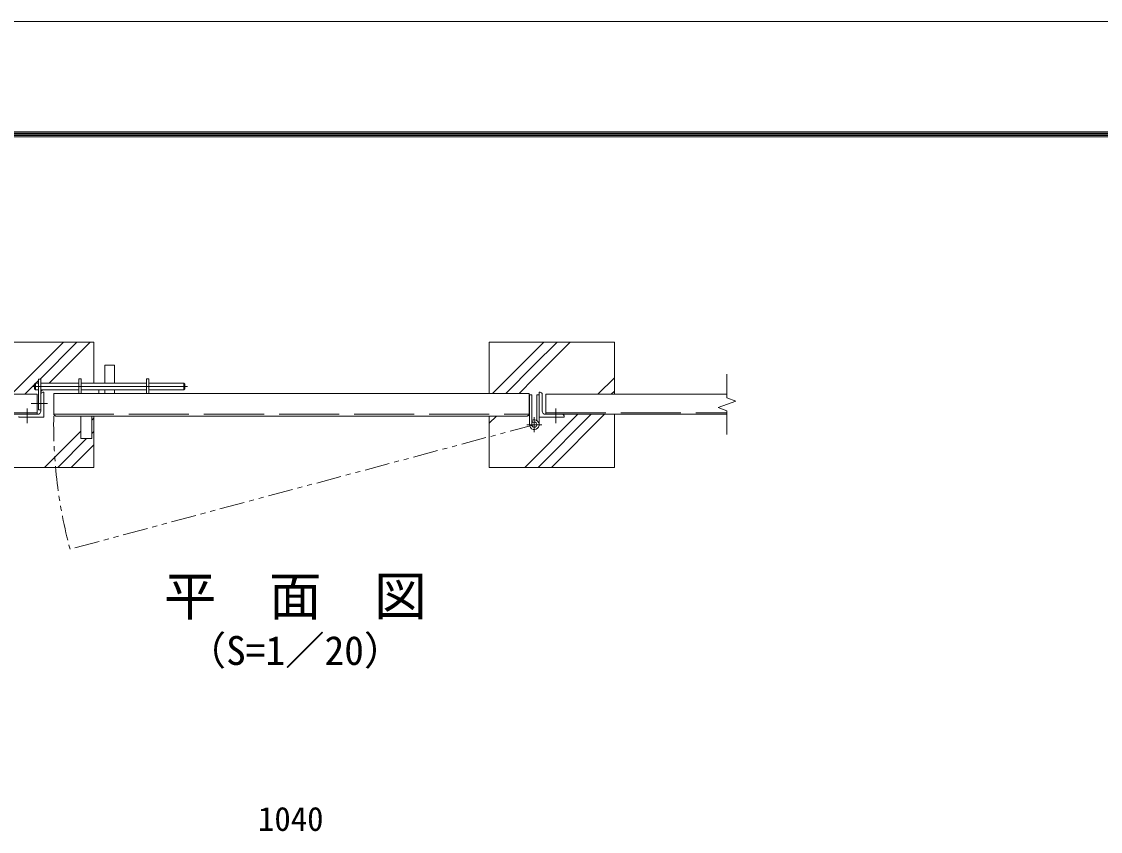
# Model space of a CAD drawing. Units: millimetres, scale not verified. Extents: x -4200 to 4200, y -2970 to 2970.
# Drawn here: x -2646 to -491, y 1353 to 2970 of the extents above; entities that cross this region are included whole.
import ezdxf
from ezdxf.enums import TextEntityAlignment as Align

# ---------------------------------------------------------------- set-up
doc = ezdxf.new("R2010")
doc.units = ezdxf.units.MM
doc.header["$LTSCALE"] = 20
for name, pattern in [('DASHED', [7.5, 6, -1.5]), ('USER1', [50.8, 31.75, -6.35, 6.35, -6.35]), ('USER2', [5, 2.5, -0.5, 0.5, -0.5, 0.5, -0.5])]:
    doc.linetypes.add(name, pattern=pattern)
doc.layers.add('0-0_D-TTL-TXT', color=7, linetype='Continuous')
for name, color, linetype, lineweight in [('0-1_D-STR1', 1, 'Continuous', 18), ('0-2_D-BMK', 2, 'USER1', 13), ('0-3_D-STR3', 3, 'Continuous', 13), ('0-4_D-STR4', 7, 'Continuous', 9), ('0-5_D-STR-DIM', 7, 'Continuous', 9), ('0-8_D-DCR-HCH', 7, 'Continuous', 9), ('0-B_D-TTL', 7, 'Continuous', 9)]:
    doc.layers.add(name, color=color, linetype=linetype, lineweight=lineweight)
doc.styles.add('ＭＳ ゴシック', font='')
doc.styles.get('ＭＳ ゴシック').set_extended_font_data('MS Gothic')

msp = doc.modelspace()

# ---------------------------------------------------------------- linework, layer by layer
at = {"layer": '0-1_D-STR1'}
for p, q in [((-2614.55, 2225.85), (-2976.55, 2225.85)), ((-2607.55, 2225.35), (-2607.55, 2192.35)), ((-2581.55, 2227.35), (-1631.55, 2227.35)), ((-2581.55, 2227.35), (-2581.55, 2187.35)), ((-1631.55, 2227.35), (-1631.55, 2187.35)), ((-1605.55, 2225.35), (-1605.55, 2192.35)), ((-1598.55, 2225.85), (-1598.55, 2185.85)), ((-1598.55, 2225.85), (-1236.55, 2225.85)), ((-2614.05, 2185.85), (-2647.05, 2185.85)), ((-2576.55, 2182.35), (-1636.55, 2182.35)), ((-1599.05, 2185.85), (-1566.05, 2185.85)), ((-1598.55, 2185.85), (-1236.55, 2185.85))]:
    msp.add_line(p, q, dxfattribs=at)
at = {"layer": '0-1_D-STR1', "linetype": 'DASHED'}
for p, q in [((-2614.55, 2188.85), (-2976.55, 2188.85)), ((-2581.44, 2186.35), (-1631.65, 2186.35)), ((-1598.55, 2188.85), (-1236.55, 2188.85))]:
    msp.add_line(p, q, dxfattribs=at)
at = {"layer": '0-1_D-STR1'}
for points in [[(-2614.55, 2225.85), (-2614.55, 2185.85), (-2976.55, 2185.85)], [(-2601.55, 2179.85), (-2601.55, 2229.85), (-2603.05, 2229.85)], [(-1611.55, 2179.85), (-1611.55, 2229.85), (-1610.05, 2229.85)], [(-2651.55, 2181.35), (-2651.55, 2179.85), (-2601.55, 2179.85)], [(-1561.55, 2181.35), (-1561.55, 2179.85), (-1611.55, 2179.85)]]:
    msp.add_lwpolyline(points, dxfattribs=at)
for centre, radius, start, end in [((-2603.05, 2225.35), 4.5, 90, 180), ((-1610.05, 2225.35), 4.5, 360, 90), ((-2614.05, 2192.35), 6.5, 270, 0), ((-1599.05, 2192.35), 6.5, 180, 270), ((-1566.05, 2181.35), 4.5, 360, 90)]:
    msp.add_arc(centre, radius, start, end, dxfattribs=at)
at = {"layer": '0-1_D-STR1', "linetype": 'DASHED'}
for centre, start, end in [((-2576.55, 2187.35), 180, 270), ((-1636.55, 2187.35), 270, 0)]:
    msp.add_arc(centre, 5, start, end, dxfattribs=at)
at = {"layer": '0-2_D-BMK'}
for p, q in [((-2623.39, 2241.35), (-2314.64, 2241.35)), ((-2626.56, 2207.35), (-2593.78, 2207.35)), ((-2634.55, 2197.35), (-2634.55, 2168.35)), ((-1621.55, 2150.29), (-1621.55, 2180.02)), ((-1578.55, 2197.35), (-1578.55, 2168.35)), ((-1636.41, 2165.15), (-1606.68, 2165.15))]:
    msp.add_line(p, q, dxfattribs=at)
at = {"layer": '0-2_D-BMK', "linetype": 'USER2'}
msp.add_line((-1621.55, 2165.15), (-2548.98, 1916.65), dxfattribs=at)
msp.add_arc((-1621.55, 2165.15), 960.15, 178.97356, 195, dxfattribs=at)
at = {"layer": '0-3_D-STR3'}
for p, q in [((-2479.47, 2283.85), (-2479.47, 2247.85)), ((-2479.47, 2283.85), (-2460.47, 2283.85)), ((-2460.47, 2283.85), (-2460.47, 2247.85)), ((-2619.97, 2245.85), (-2617.97, 2247.85)), ((-2619.97, 2245.85), (-2619.97, 2236.85)), ((-2617.97, 2234.85), (-2617.97, 2247.85)), ((-2617.97, 2247.85), (-2612.05, 2247.85)), ((-2612.05, 2256.35), (-2612.05, 2194.85)), ((-2607.55, 2256.35), (-2612.05, 2256.35)), ((-2607.55, 2256.35), (-2607.55, 2194.85)), ((-2607.55, 2247.85), (-2531.55, 2247.85)), ((-2531.55, 2256.85), (-2531.55, 2227.35)), ((-2527.05, 2256.85), (-2531.55, 2256.85)), ((-2527.05, 2227.35), (-2527.05, 2256.85)), ((-2527.05, 2247.85), (-2396.05, 2247.85)), ((-2396.05, 2227.35), (-2396.05, 2256.85)), ((-2396.05, 2256.85), (-2391.55, 2256.85)), ((-2391.55, 2227.35), (-2391.55, 2256.85)), ((-2391.55, 2247.85), (-2321.97, 2247.85)), ((-2321.97, 2247.85), (-2321.97, 2234.85)), ((-2321.97, 2247.85), (-2319.97, 2245.85)), ((-2319.97, 2245.85), (-2319.97, 2236.85)), ((-2619.97, 2236.85), (-2617.97, 2234.85)), ((-2617.97, 2234.85), (-2612.05, 2234.85)), ((-2607.55, 2234.85), (-2531.55, 2234.85)), ((-2527.05, 2234.85), (-2396.05, 2234.85)), ((-2479.47, 2227.35), (-2479.47, 2234.85)), ((-2460.47, 2227.35), (-2460.47, 2234.85)), ((-2391.55, 2234.85), (-2321.97, 2234.85)), ((-2319.97, 2236.85), (-2321.97, 2234.85)), ((-1631.25, 2165.15), (-1631.25, 2224.85)), ((-1626.75, 2224.85), (-1631.25, 2224.85)), ((-1626.75, 2165.15), (-1626.75, 2224.85)), ((-1611.85, 2165.15), (-1611.85, 2224.85)), ((-2607.55, 2194.85), (-2612.05, 2194.85)), ((-2527.55, 2182.35), (-2527.55, 2137.35)), ((-2505.55, 2182.35), (-2505.55, 2137.35)), ((-1626.75, 2173.34), (-1624.33, 2169.54)), ((-2527.55, 2137.35), (-2505.55, 2137.35))]:
    msp.add_line(p, q, dxfattribs=at)
msp.add_lwpolyline([(-1616.35, 2173.34), (-1616.35, 2224.85), (-1611.85, 2224.85)], dxfattribs=at)
for radius in [9.7, 5.2]:
    msp.add_arc((-1621.55, 2165.15), radius, 180, 122.41735, dxfattribs=at)
at = {"layer": '0-4_D-STR4'}
for p, q in [((-2751.55, 2329.85), (-2501.55, 2329.85)), ((-2501.55, 2329.85), (-2501.55, 2247.85)), ((-1711.55, 2329.85), (-1711.55, 2227.35)), ((-1461.55, 2329.85), (-1711.55, 2329.85)), ((-1461.55, 2225.85), (-1461.55, 2329.85)), ((-2491.55, 2234.85), (-2491.55, 2227.35)), ((-2501.55, 2182.35), (-2501.55, 2079.85)), ((-1711.55, 2182.35), (-1711.55, 2079.85))]:
    msp.add_line(p, q, dxfattribs=at)
for points in [[(-2501.55, 2079.85), (-2751.55, 2079.85), (-2751.55, 2185.85)], [(-1711.55, 2079.85), (-1461.55, 2079.85), (-1461.55, 2185.85)]]:
    msp.add_lwpolyline(points, dxfattribs=at)
at = {"layer": '0-5_D-STR-DIM'}
for p, q in [((-1236.55, 2265.85), (-1236.55, 2218.68)), ((-1254.17, 2199.44), (-1218.93, 2212.27)), ((-1236.55, 2193.03), (-1254.17, 2199.44)), ((-1218.93, 2212.27), (-1236.55, 2218.68)), ((-1236.55, 2193.03), (-1236.55, 2145.85))]:
    msp.add_line(p, q, dxfattribs=at)
at = {"layer": '0-8_D-DCR-HCH'}
for p, q in [((-2665.94, 2225.85), (-2561.94, 2329.85)), ((-2608.92, 2256.35), (-2535.42, 2329.85)), ((-2590.91, 2247.85), (-2508.91, 2329.85)), ((-1621.48, 2257.93), (-1549.56, 2329.85)), ((-2639.42, 2225.85), (-2619.97, 2245.31)), ((-2617.42, 2247.85), (-2612.05, 2253.23)), ((-1652.06, 2227.35), (-1621.48, 2257.93)), ((-1494.46, 2225.85), (-1461.55, 2258.77)), ((-2607.55, 2231.22), (-2603.91, 2234.85)), ((-1467.94, 2225.85), (-1461.55, 2232.25)), ((-2505.55, 2174.12), (-2501.55, 2178.12)), ((-1711.55, 2167.87), (-1697.06, 2182.35)), ((-1640.46, 2079.85), (-1534.46, 2185.85)), ((-1613.94, 2079.85), (-1507.94, 2185.85)), ((-1587.43, 2079.85), (-1481.43, 2185.85)), ((-2599.81, 2079.85), (-2527.55, 2152.12)), ((-2573.29, 2079.85), (-2515.79, 2137.35)), ((-2505.55, 2147.6), (-2501.55, 2151.6)), ((-2546.78, 2079.85), (-2501.55, 2125.08))]:
    msp.add_line(p, q, dxfattribs=at)
for points in [[(-1705.09, 2227.35), (-1623.55, 2308.9), (-1602.59, 2329.85)], [(-1678.58, 2227.35), (-1622.19, 2283.74), (-1576.08, 2329.85)]]:
    msp.add_lwpolyline(points, dxfattribs=at)
at = {"layer": '0-B_D-TTL', "color": 2, "lineweight": 18}
msp.add_lwpolyline([(-4200, 2970), (4200, 2970), (4200, -2970), (-4200, -2970)], close=True, dxfattribs=at)
at = {"layer": '0-B_D-TTL'}
for points in [[(-3930, 2750), (3930, 2750), (3930, -2750), (-3930, -2750)], [(-3927.5, 2747.5), (3927.5, 2747.5), (3927.5, -2747.5), (-3927.5, -2747.5)], [(-3925, 2745), (3925, 2745), (3925, -2745), (-3925, -2745)], [(-3922.5, 2742.5), (3922.5, 2742.5), (3922.5, -2742.5), (-3922.5, -2742.5)], [(-3920, 2740), (3920, 2740), (3920, -2740), (-3920, -2740)]]:
    msp.add_lwpolyline(points, close=True, dxfattribs=at)

# ---------------------------------------------------------------- texts
at = {"layer": '0-0_D-TTL-TXT', "style": 'ＭＳ ゴシック'}
for s, height, p in [('平\u3000面\u3000図', 76.98, (-2361.44, 1761.33)), ('（S=1／20）', 57.77, (-2315.96, 1668.13))]:
    msp.add_text(s, height=height, dxfattribs=at).set_placement(p, align=Align.BOTTOM_LEFT)
at = {"layer": '0-5_D-STR-DIM', "style": 'ＭＳ ゴシック'}
msp.add_text('1040', height=48.09, dxfattribs=at).set_placement((-2173.45, 1339.61), align=Align.BOTTOM_LEFT)

doc.saveas('drawing.dxf')
